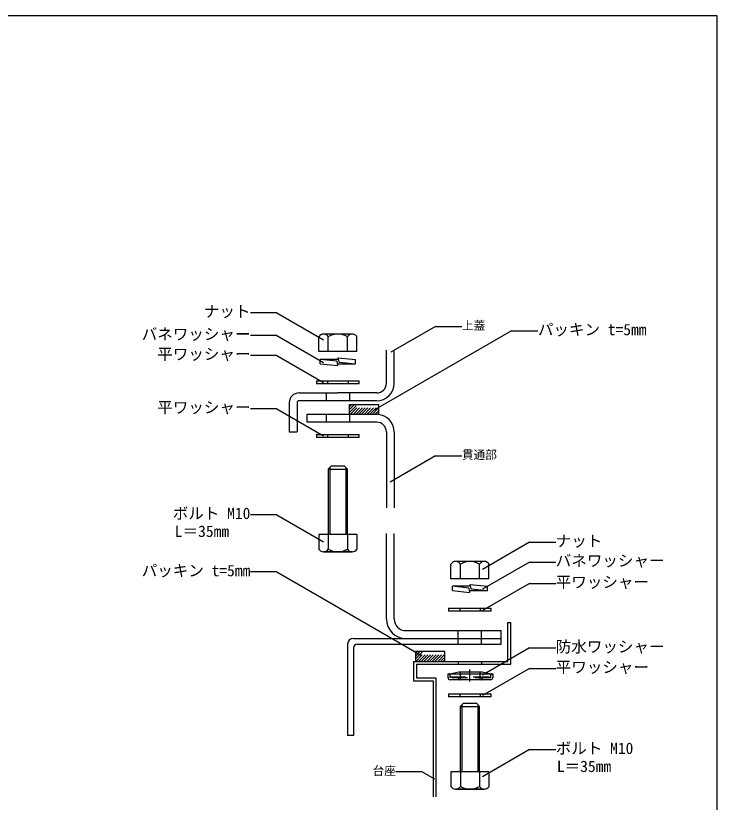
# Model space of a CAD drawing. Units: millimetres on the paper, enlarged 10 times, with parts at other scales. Extents: x -10475 to 9199, y -10092 to 10143.
# Drawn here: x 8296 to 9199, y 4293 to 5304 of the extents above; entities that cross this region are included whole.
import ezdxf
from ezdxf.enums import TextEntityAlignment as Align

# ---------------------------------------------------------------- set-up
doc = ezdxf.new("R2010")
doc.units = ezdxf.units.MM
doc.header["$LTSCALE"] = 10
for name, pattern in [('CHAIN1', [8, 5, -1, 1, -1]), ('DASHED1', [1.8, 1.2, -0.6]), ('DASHED2', [3, 2, -1])]:
    doc.linetypes.add(name, pattern=pattern)
for name, color, linetype in [('0-F_図面枠', 7, 'Continuous'), ('F-0_FRP', 4, 'Continuous'), ('F-1_SUS', 7, 'Continuous'), ('F-2_金物', 7, 'Continuous'), ('F-3', 7, 'Continuous'), ('F-8_FRP部位名', 2, 'Continuous'), ('F-9_SUS部位名', 2, 'Continuous'), ('F-A_金物品名', 3, 'Continuous')]:
    doc.layers.add(name, color=color, linetype=linetype)
doc.styles.add('ＭＳ ゴシック', font='')
doc.styles.get('ＭＳ ゴシック').set_extended_font_data('MS Gothic')

msp = doc.modelspace()

# ---------------------------------------------------------------- linework, layer by layer
at = {"layer": '0-F_図面枠'}
msp.add_line((9198.81, 2544.1), (9198.81, 5304.1), dxfattribs=at)
msp.add_lwpolyline([(9198.81, 5304.1), (5198.81, 5304.1), (5198.81, 2544.1)], dxfattribs=at)
at = {"layer": 'F-0_FRP'}
for p, q in [((8772.96, 4831.47), (8772.96, 4873.97)), ((8782.96, 4831.47), (8782.96, 4873.97)), ((8660.46, 4818.97), (8710.46, 4818.97)), ((8695.46, 4818.97), (8695.46, 4808.97)), ((8760.46, 4818.97), (8710.46, 4818.97)), ((8725.46, 4818.97), (8725.46, 4808.97)), ((8657.96, 4806.47), (8657.96, 4768.97)), ((8760.46, 4808.97), (8660.46, 4808.97)), ((8670.46, 4791.47), (8670.46, 4781.47)), ((8760.46, 4791.47), (8670.46, 4791.47)), ((8695.46, 4791.47), (8695.46, 4781.47)), ((8725.46, 4791.47), (8725.46, 4781.47)), ((8710.46, 4781.47), (8670.46, 4781.47)), ((8760.46, 4781.47), (8710.46, 4781.47)), ((8772.96, 4768.97), (8772.96, 4671.47)), ((8782.96, 4768.97), (8782.96, 4671.47)), ((8772.96, 4528.36), (8772.96, 4638.36)), ((8782.96, 4528.36), (8782.96, 4638.36)), ((8797.96, 4513.36), (8920.46, 4513.36)), ((8865.46, 4495.86), (8865.46, 4513.36)), ((8895.46, 4495.86), (8895.46, 4513.36)), ((8920.46, 4495.86), (8920.46, 4513.36)), ((8730.46, 4503.36), (8797.96, 4503.36)), ((8797.96, 4503.36), (8920.46, 4503.36)), ((8722.96, 4495.86), (8722.96, 4378.36)), ((8730.46, 4490.86), (8730.46, 4378.36)), ((8735.46, 4495.86), (8865.46, 4495.86)), ((8730.46, 4378.36), (8722.96, 4378.36))]:
    msp.add_line(p, q, dxfattribs=at)
at = {"layer": 'F-0_FRP', "linetype": 'DASHED1'}
for p, q in [((8725.46, 4794.03), (8735.4, 4803.97)), ((8725.46, 4797.57), (8731.86, 4803.97)), ((8725.46, 4801.1), (8728.33, 4803.97)), ((8725.46, 4794.03), (8735.4, 4803.97)), ((8725.46, 4797.57), (8731.86, 4803.97)), ((8725.46, 4801.1), (8728.33, 4803.97)), ((8726.43, 4791.47), (8738.93, 4803.97)), ((8726.43, 4791.47), (8738.93, 4803.97)), ((8729.97, 4791.47), (8742.47, 4803.97)), ((8729.97, 4791.47), (8742.47, 4803.97)), ((8733.5, 4791.47), (8746, 4803.97)), ((8733.5, 4791.47), (8746, 4803.97)), ((8737.04, 4791.47), (8749.54, 4803.97)), ((8737.04, 4791.47), (8749.54, 4803.97)), ((8740.58, 4791.47), (8753.08, 4803.97)), ((8740.58, 4791.47), (8753.08, 4803.97)), ((8744.11, 4791.47), (8756.61, 4803.97)), ((8744.11, 4791.47), (8756.61, 4803.97)), ((8747.65, 4791.47), (8760.15, 4803.97)), ((8747.65, 4791.47), (8760.15, 4803.97)), ((8751.18, 4791.47), (8762.96, 4803.25)), ((8751.18, 4791.47), (8762.96, 4803.25)), ((8754.72, 4791.47), (8762.96, 4799.71)), ((8754.72, 4791.47), (8762.96, 4799.71)), ((8758.25, 4791.47), (8762.96, 4796.17)), ((8758.25, 4791.47), (8762.96, 4796.17)), ((8761.79, 4791.47), (8762.96, 4792.64)), ((8761.79, 4791.47), (8762.96, 4792.64))]:
    msp.add_line(p, q, dxfattribs=at)
at = {"layer": 'F-0_FRP'}
for points in [[(8647.96, 4806.47), (8647.96, 4768.97), (8657.96, 4768.97)], [(8865.46, 4495.86), (8895.46, 4495.86), (8920.46, 4495.86)]]:
    msp.add_lwpolyline(points, dxfattribs=at)
msp.add_lwpolyline([(8762.96, 4791.47), (8725.46, 4791.47), (8725.46, 4803.97), (8762.96, 4803.97)], close=True, dxfattribs=at)
msp.add_lwpolyline([(8762.96, 4791.47), (8725.46, 4791.47), (8725.46, 4803.97), (8762.96, 4803.97)], close=True, dxfattribs=at)
for centre, radius, start, end in [((8760.46, 4831.47), 12.5, 270, 0), ((8760.46, 4831.47), 22.5, 270, 0), ((8660.46, 4806.47), 12.5, 90, 180), ((8660.46, 4806.47), 2.5, 90, 180), ((8760.46, 4768.97), 22.5, 0, 90), ((8760.46, 4768.97), 12.5, 0, 90), ((8797.96, 4528.36), 25, 180, 270), ((8797.96, 4528.36), 15, 180, 270), ((8730.46, 4495.86), 7.5, 90, 180), ((8735.46, 4490.86), 5, 90, 180), ((8735.46, 4490.86), 5, 90, 180)]:
    msp.add_arc(centre, radius, start, end, dxfattribs=at)
at = {"layer": 'F-1_SUS'}
for p, q in [((8929.21, 4473.86), (8929.21, 4523.86)), ((8929.21, 4523.86), (8932.96, 4523.86)), ((8932.96, 4470.11), (8932.96, 4523.86)), ((8807.96, 4473.86), (8807.96, 4448.86)), ((8807.96, 4473.86), (8929.21, 4473.86)), ((8865.46, 4473.86), (8865.46, 4470.11)), ((8895.46, 4473.86), (8895.46, 4470.11)), ((8811.71, 4470.11), (8811.71, 4452.61)), ((8811.71, 4470.11), (8865.46, 4470.11)), ((8865.46, 4470.11), (8895.46, 4470.11)), ((8895.46, 4470.11), (8932.96, 4470.11)), ((8811.71, 4452.61), (8836.71, 4452.61)), ((8836.71, 4452.61), (8836.71, 4299.83)), ((8807.96, 4448.86), (8832.96, 4448.86)), ((8832.96, 4448.86), (8832.96, 4299.83))]:
    msp.add_line(p, q, dxfattribs=at)
at = {"layer": 'F-1_SUS', "color": 4, "linetype": 'DASHED1'}
for p, q in [((8810.46, 4477.19), (8819.62, 4486.36)), ((8810.46, 4480.73), (8816.09, 4486.36)), ((8810.46, 4484.26), (8812.55, 4486.36)), ((8810.66, 4473.86), (8823.16, 4486.36)), ((8814.19, 4473.86), (8826.69, 4486.36)), ((8817.73, 4473.86), (8830.23, 4486.36)), ((8821.26, 4473.86), (8833.76, 4486.36)), ((8824.8, 4473.86), (8837.3, 4486.36)), ((8828.33, 4473.86), (8840.83, 4486.36)), ((8831.87, 4473.86), (8844.37, 4486.36)), ((8835.41, 4473.86), (8847.91, 4486.36)), ((8838.94, 4473.86), (8847.96, 4482.87)), ((8842.48, 4473.86), (8847.96, 4479.34)), ((8846.01, 4473.86), (8847.96, 4475.8))]:
    msp.add_line(p, q, dxfattribs=at)
at = {"layer": 'F-1_SUS', "color": 4}
msp.add_line((8812.92, 4481.36), (8812.96, 4481.36), dxfattribs=at)
msp.add_line((8812.92, 4481.36), (8812.96, 4481.36), dxfattribs=at)
msp.add_lwpolyline([(8810.46, 4473.86), (8847.96, 4473.86), (8847.96, 4486.36), (8810.46, 4486.36)], close=True, dxfattribs=at)
msp.add_lwpolyline([(8810.46, 4473.86), (8847.96, 4473.86), (8847.96, 4486.36), (8810.46, 4486.36)], close=True, dxfattribs=at)
at = {"layer": 'F-2_金物'}
for p, q in [((8685.92, 4872.27), (8685.92, 4891.23)), ((8728.86, 4894.77), (8692.05, 4894.77)), ((8698.19, 4872.27), (8698.19, 4891.23)), ((8722.73, 4872.27), (8722.73, 4891.23)), ((8734.99, 4872.27), (8734.99, 4891.23)), ((8734.99, 4872.27), (8685.92, 4872.27)), ((8709.85, 4872.27), (8688.12, 4872.27)), ((8734.12, 4872.27), (8715.23, 4872.27)), ((8682.96, 4834.69), (8737.96, 4834.69)), ((8682.96, 4834.69), (8682.96, 4830.69)), ((8697.33, 4834.69), (8697.33, 4830.69)), ((8723.58, 4834.69), (8723.58, 4830.69)), ((8737.96, 4830.69), (8737.96, 4834.69)), ((8737.96, 4830.69), (8682.96, 4830.69)), ((8682.96, 4765.72), (8682.96, 4761.72)), ((8682.96, 4765.72), (8737.96, 4765.72)), ((8697.33, 4765.72), (8697.33, 4761.72)), ((8723.58, 4765.72), (8723.58, 4761.72)), ((8737.96, 4761.72), (8737.96, 4765.72)), ((8737.96, 4761.72), (8682.96, 4761.72)), ((8898.86, 4602.34), (8862.05, 4602.34)), ((8855.92, 4579.84), (8855.92, 4598.8)), ((8868.19, 4579.84), (8868.19, 4598.8)), ((8892.73, 4579.84), (8892.73, 4598.8)), ((8904.99, 4579.84), (8904.99, 4598.8)), ((8904.99, 4579.84), (8855.92, 4579.84)), ((8879.85, 4579.84), (8858.12, 4579.84)), ((8904.12, 4579.84), (8885.23, 4579.84)), ((8852.96, 4542.26), (8907.96, 4542.26)), ((8852.96, 4542.26), (8852.96, 4538.26)), ((8867.33, 4542.26), (8867.33, 4538.26)), ((8893.58, 4542.26), (8893.58, 4538.26)), ((8907.96, 4538.26), (8907.96, 4542.26)), ((8907.96, 4538.26), (8852.96, 4538.26)), ((8852.26, 4457.75), (8909.76, 4457.75)), ((8852.26, 4452.75), (8852.26, 4457.75)), ((8909.76, 4457.75), (8909.76, 4452.75)), ((8907.26, 4450.25), (8854.76, 4450.25)), ((8852.96, 4432.24), (8852.96, 4428.24)), ((8852.96, 4432.24), (8907.96, 4432.24)), ((8867.33, 4432.24), (8867.33, 4428.24)), ((8893.58, 4432.24), (8893.58, 4428.24)), ((8907.96, 4428.24), (8907.96, 4432.24)), ((8907.96, 4428.24), (8852.96, 4428.24)), ((8867.96, 4415.75), (8892.96, 4415.75)), ((8867.96, 4415.75), (8867.96, 4332)), ((8892.96, 4415.75), (8889.21, 4419.5)), ((8892.96, 4332), (8892.96, 4415.75)), ((8904.99, 4332), (8855.92, 4332)), ((8855.92, 4332), (8855.92, 4313.04)), ((8868.19, 4332), (8868.19, 4313.04)), ((8892.73, 4332), (8892.73, 4313.04)), ((8904.99, 4332), (8904.99, 4313.04))]:
    msp.add_line(p, q, dxfattribs=at)
at = {"layer": 'F-2_金物', "color": 2, "linetype": 'CHAIN1'}
msp.add_line((8880.46, 4448.1), (8880.46, 4463.19), dxfattribs=at)
at = {"layer": 'F-2_金物', "color": 4}
for p, q in [((8854.76, 4457.75), (8866.01, 4460.25)), ((8866.01, 4460.25), (8896.01, 4460.25)), ((8893.64, 4450.25), (8893.64, 4460.25)), ((8896.01, 4460.25), (8907.26, 4457.75)), ((8869.96, 4417.75), (8869.96, 4332)), ((8890.96, 4332), (8890.96, 4417.75))]:
    msp.add_line(p, q, dxfattribs=at)
at = {"layer": 'F-2_金物', "color": 4, "linetype": 'DASHED2'}
for p, q in [((8854.76, 4457.75), (8854.76, 4456.5)), ((8854.76, 4454), (8907.26, 4454)), ((8866.01, 4452.75), (8854.76, 4454)), ((8866.01, 4451.5), (8866.01, 4452.75)), ((8868.39, 4450.25), (8868.39, 4460.25)), ((8896.01, 4452.75), (8907.26, 4454)), ((8896.01, 4451.5), (8896.01, 4452.75)), ((8907.26, 4456.5), (8907.26, 4457.75))]:
    msp.add_line(p, q, dxfattribs=at)
at = {"layer": 'F-2_金物', "linetype": 'DASHED2'}
for p, q in [((8854.76, 4456.5), (8854.76, 4452.75)), ((8907.26, 4452.75), (8854.76, 4452.75)), ((8866.01, 4450.25), (8866.01, 4451.5)), ((8896.01, 4450.25), (8896.01, 4451.5)), ((8907.26, 4452.75), (8907.26, 4456.5))]:
    msp.add_line(p, q, dxfattribs=at)
at = {"layer": 'F-2_金物'}
for points in [[(8889.21, 4419.5), (8871.71, 4419.5), (8867.96, 4415.75)], [(8898.86, 4309.5), (8862.05, 4309.5), (8898.86, 4309.5)]]:
    msp.add_lwpolyline(points, dxfattribs=at)
for centre, radius, start, end in [((8692.05, 4887.68), 7.08, 29.99985, 149.99985), ((8710.46, 4871.75), 23.02, 57.79585, 122.2043), ((8728.86, 4887.68), 7.08, 29.99985, 149.99985), ((8862.05, 4595.25), 7.08, 29.99985, 149.99985), ((8880.46, 4579.32), 23.02, 57.79585, 122.2043), ((8898.86, 4595.25), 7.08, 29.99985, 149.99985), ((8854.76, 4452.75), 2.5, 180, 270), ((8907.26, 4452.75), 2.5, 270, 0), ((8862.05, 4316.59), 7.08, 210.00015, 330.00015), ((8880.46, 4332.52), 23.02, 237.7957, 302.20415), ((8898.86, 4316.59), 7.08, 210.00015, 330.00015)]:
    msp.add_arc(centre, radius, start, end, dxfattribs=at)
at = {"layer": 'F-2_金物', "linetype": 'DASHED2'}
for centre, start, end in [((8853.51, 4456.5), 0, 90), ((8864.76, 4451.5), 0, 90), ((8897.26, 4451.5), 90, 180), ((8908.51, 4456.5), 90, 180)]:
    msp.add_arc(centre, 1.25, start, end, dxfattribs=at)
at = {"layer": 'F-2_金物', "color": 4, "linetype": 'DASHED2'}
for centre, start, end in [((8867.26, 4451.5), 180, 270), ((8894.76, 4451.5), 270, 0)]:
    msp.add_arc(centre, 1.25, start, end, dxfattribs=at)
at = {"layer": 'F-3'}
for p, q in [((8687.83, 4856.47), (8687.83, 4862)), ((8708.96, 4859.77), (8687.83, 4862)), ((8711.32, 4862), (8687.83, 4862)), ((8687.83, 4856.47), (8710.05, 4854.13)), ((8708.96, 4859.77), (8710.05, 4854.13)), ((8709.6, 4856.47), (8733.08, 4856.47)), ((8710.87, 4864.33), (8733.08, 4862)), ((8711.95, 4858.69), (8710.87, 4864.33)), ((8711.95, 4858.69), (8733.08, 4856.47)), ((8733.08, 4856.47), (8733.08, 4862)), ((8880.87, 4572.71), (8903.08, 4570.37)), ((8881.95, 4567.06), (8880.87, 4572.71)), ((8857.83, 4564.84), (8857.83, 4570.37)), ((8878.96, 4568.15), (8857.83, 4570.37)), ((8881.32, 4570.37), (8857.83, 4570.37)), ((8857.83, 4564.84), (8880.05, 4562.51)), ((8878.96, 4568.15), (8880.05, 4562.51)), ((8879.6, 4564.84), (8903.08, 4564.84)), ((8881.95, 4567.06), (8903.08, 4564.84)), ((8903.08, 4564.84), (8903.08, 4570.37))]:
    msp.add_line(p, q, dxfattribs=at)
at = {"layer": 'F-8_FRP部位名', "color": 3}
for p, q in [((8934.1, 4898.83), (8756.47, 4796.28)), ((8934.1, 4898.83), (8967.92, 4898.83)), ((8631.81, 4662.44), (8597.99, 4662.44)), ((8631.81, 4662.44), (8692.18, 4627.58))]:
    msp.add_line(p, q, dxfattribs=at)
at = {"layer": 'F-8_FRP部位名'}
for p, q in [((8836.29, 4904.52), (8778.72, 4871.28)), ((8836.29, 4904.52), (8870.12, 4904.52)), ((8836.29, 4738.18), (8777.83, 4704.43)), ((8836.29, 4738.18), (8870.12, 4738.18))]:
    msp.add_line(p, q, dxfattribs=at)
at = {"layer": 'F-8_FRP部位名', "color": 7}
for p, q in [((8722.96, 4720.95), (8719.21, 4724.7)), ((8697.96, 4720.95), (8697.96, 4637.2)), ((8697.96, 4720.95), (8722.96, 4720.95)), ((8722.96, 4637.2), (8722.96, 4720.95)), ((8734.99, 4637.2), (8685.92, 4637.2)), ((8685.92, 4637.2), (8685.92, 4618.24)), ((8698.19, 4637.2), (8698.19, 4618.24)), ((8722.73, 4637.2), (8722.73, 4618.24)), ((8734.99, 4637.2), (8734.99, 4618.24))]:
    msp.add_line(p, q, dxfattribs=at)
at = {"layer": 'F-8_FRP部位名', "color": 4}
for p, q in [((8699.96, 4722.95), (8699.96, 4637.2)), ((8720.96, 4637.2), (8720.96, 4722.95))]:
    msp.add_line(p, q, dxfattribs=at)
at = {"layer": 'F-8_FRP部位名', "color": 7}
for points in [[(8719.21, 4724.7), (8701.71, 4724.7), (8697.96, 4720.95)], [(8728.86, 4614.7), (8692.05, 4614.7), (8728.86, 4614.7)]]:
    msp.add_lwpolyline(points, dxfattribs=at)
for centre, radius, start, end in [((8692.05, 4621.78), 7.08, 210.00015, 330.00015), ((8710.46, 4637.72), 23.02, 237.7957, 302.20415), ((8728.86, 4621.78), 7.08, 210.00015, 330.00015)]:
    msp.add_arc(centre, radius, start, end, dxfattribs=at)
at = {"layer": 'F-9_SUS部位名', "color": 3}
for q in [(8597.99, 4588.89), (8818.02, 4481.38)]:
    msp.add_line((8631.81, 4588.89), q, dxfattribs=at)
at = {"layer": 'F-9_SUS部位名'}
for q in [(8785.11, 4331.82), (8834.72, 4322.71)]:
    msp.add_line((8818.94, 4331.82), q, dxfattribs=at)
at = {"layer": 'F-A_金物品名'}
for p, q in [((8631.81, 4922.21), (8597.99, 4922.21)), ((8631.81, 4922.21), (8692.18, 4887.35)), ((8631.81, 4892.96), (8597.99, 4892.96)), ((8631.81, 4892.96), (8692.18, 4858.11)), ((8631.81, 4867.29), (8597.99, 4867.29)), ((8631.81, 4867.29), (8692.18, 4832.43)), ((8631.81, 4798.75), (8597.99, 4798.75)), ((8631.81, 4798.75), (8692.18, 4763.89)), ((8957.08, 4627.06), (8896.71, 4592.21)), ((8957.08, 4627.06), (8990.9, 4627.06)), ((8957.08, 4601.63), (8896.71, 4566.77)), ((8957.08, 4601.63), (8990.9, 4601.63)), ((8957.08, 4574.12), (8896.71, 4539.27)), ((8957.08, 4574.12), (8990.9, 4574.12)), ((8957.08, 4491.06), (8896.71, 4456.21)), ((8957.08, 4491.06), (8990.9, 4491.06)), ((8957.08, 4464.73), (8896.71, 4429.88)), ((8957.08, 4464.73), (8990.9, 4464.73)), ((8957.08, 4360.37), (8896.71, 4325.52)), ((8957.08, 4360.37), (8990.9, 4360.37))]:
    msp.add_line(p, q, dxfattribs=at)

# ---------------------------------------------------------------- texts
at = {"layer": 'F-8_FRP部位名', "style": 'ＭＳ ゴシック'}
for s, p in [('上蓋', (8870.12, 4897.02)), ('貫通部', (8870.12, 4730.68))]:
    msp.add_text(s, height=11, dxfattribs=at).set_placement(p, align=Align.BOTTOM_LEFT)
at = {"layer": 'F-8_FRP部位名', "color": 7, "style": 'ＭＳ ゴシック'}
for s, p in [('パッキン t=5mm', (8967.92, 4888.83)), ('ボルト M10', (8497.99, 4652.44)), ('L＝35mm', (8500.62, 4629.44))]:
    msp.add_text(s, height=14.66, dxfattribs=at).set_placement(p, align=Align.BOTTOM_LEFT)
at = {"layer": 'F-9_SUS部位名', "color": 7, "style": 'ＭＳ ゴシック'}
msp.add_text('パッキン t=5mm', height=14.66, dxfattribs=at).set_placement((8457.99, 4578.89), align=Align.BOTTOM_LEFT)
at = {"layer": 'F-9_SUS部位名', "style": 'ＭＳ ゴシック'}
msp.add_text('台座', height=11, dxfattribs=at).set_placement((8755.11, 4324.32), align=Align.BOTTOM_LEFT)
at = {"layer": 'F-A_金物品名', "color": 7, "style": 'ＭＳ ゴシック'}
for s, p in [('ナット', (8537.99, 4912.21)), ('バネワッシャー', (8457.99, 4882.96)), ('平ワッシャー', (8477.99, 4857.29)), ('平ワッシャー', (8477.99, 4788.75)), ('ナット', (8990.9, 4617.06)), ('バネワッシャー', (8990.9, 4591.63)), ('平ワッシャー', (8990.9, 4564.12)), ('防水ワッシャー', (8990.9, 4481.06)), ('平ワッシャー', (8990.9, 4454.73)), ('ボルト M10', (8990.9, 4350.37)), ('L＝35mm', (8992.4, 4327.17))]:
    msp.add_text(s, height=14.66, dxfattribs=at).set_placement(p, align=Align.BOTTOM_LEFT)

doc.saveas('drawing.dxf')
